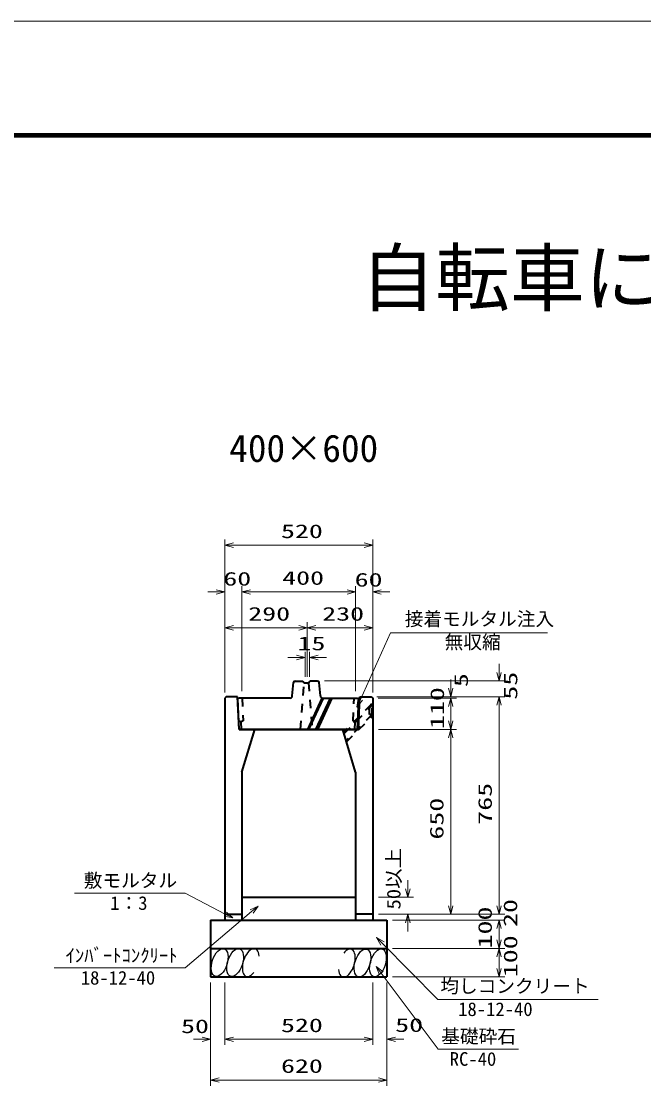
# Model space of a CAD drawing. Units: millimetres on the paper. Extents: x 0 to 841, y 0 to 594.
# Drawn here: x 242.3 to 351.7, y 406.9 to 594 of the extents above; entities that cross this region are included whole.
import ezdxf
from ezdxf.enums import TextEntityAlignment as Align

# ---------------------------------------------------------------- set-up
doc = ezdxf.new("R2010")
doc.units = ezdxf.units.MM
doc.linetypes.add('USER1', pattern=[3, 1.5, -1.5])
for name, color, linetype, lineweight in [('D-STR-DIM（寸法）', 7, 'Continuous', 13), ('D-STR-HTXT(均しCON-旗)', 7, 'Continuous', 13), ('D-STR-HTXT(基礎砕石-旗)', 7, 'Continuous', 13), ('D-STR-HTXT（旗上げ）', 7, 'Continuous', 13), ('D-STR-STRF(グリ)', 7, 'Continuous', 25), ('D-STR（構造物）', 1, 'Continuous', 35), ('D-TTL-LINE（区切線）', 7, 'Continuous', 18), ('D-TTL（外枠）', 2, 'Continuous', 140)]:
    doc.layers.add(name, color=color, linetype=linetype, lineweight=lineweight)
doc.layers.add('D-STR-TXT(文字)', color=7, linetype='Continuous')
doc.styles.add('ＭＳ ゴシック', font='')
doc.styles.get('ＭＳ ゴシック').set_extended_font_data('MS Gothic')

# ---------------------------------------------------------------- blocks, each defined once
blk = doc.blocks.new('_Open30')
at = {"color": 7, "linetype": 'Continuous', "lineweight": 13}
for p, q in [((-1, 0.2679), (0, 0)), ((0, 0), (-1, -0.2679)), ((0, 0), (-1, 0))]:
    blk.add_line(p, q, dxfattribs=at)

msp = doc.modelspace()

# ---------------------------------------------------------------- linework, layer by layer
at = {"layer": 'D-STR-DIM（寸法）'}
for p, q in [((278.102, 494.7), (278.102, 502.908)), ((279.602, 501.908), (302.602, 501.908)), ((304.102, 494.7), (304.102, 502.908)), ((278.102, 476.047), (278.102, 494.7)), ((281.102, 476.237), (281.102, 494.7)), ((281.102, 476.237), (281.102, 494.7)), ((301.102, 476.237), (301.102, 494.7)), ((301.102, 476.237), (301.102, 494.7)), ((304.102, 476.044), (304.102, 494.7)), ((276.602, 493.7), (275.102, 493.7)), ((282.602, 493.7), (284.102, 493.7)), ((282.602, 493.7), (299.602, 493.7)), ((299.602, 493.7), (298.102, 493.7)), ((305.602, 493.7), (307.102, 493.7)), ((278.102, 476.047), (278.102, 488.392)), ((292.596, 478.777), (292.596, 488.392)), ((292.596, 478.777), (292.596, 488.392)), ((304.102, 476.047), (304.102, 488.392)), ((279.602, 487.392), (291.096, 487.392)), ((294.096, 487.392), (302.602, 487.392)), ((292.203, 478.777), (292.203, 483.192)), ((292.99, 478.777), (292.99, 483.192)), ((290.703, 482.192), (289.203, 482.192)), ((294.49, 482.192), (295.99, 482.192)), ((326.305, 479.559), (326.305, 481.059)), ((295.602, 478.059), (327.305, 478.059)), ((317.807, 476.792), (317.807, 478.292)), ((304.852, 475.292), (327.305, 475.292)), ((304.852, 475.292), (318.807, 475.292)), ((305.852, 475.292), (327.305, 475.292)), ((305.048, 475.049), (318.807, 475.049)), ((305.1, 475.049), (318.807, 475.049)), ((317.807, 471.044), (317.807, 473.549)), ((317.807, 473.549), (317.807, 472.049)), ((326.305, 438.544), (326.305, 473.792)), ((326.305, 473.792), (326.305, 472.292)), ((305.102, 469.544), (318.807, 469.544)), ((305.102, 469.544), (318.807, 469.544)), ((317.807, 438.544), (317.807, 468.044)), ((310.291, 441.544), (310.291, 443.044)), ((305.102, 440.044), (311.291, 440.044)), ((326.305, 438.544), (326.305, 440.044)), ((305.102, 437.044), (327.305, 437.044)), ((305.102, 437.044), (318.807, 437.044)), ((305.102, 437.044), (327.305, 437.044)), ((305.102, 437.044), (311.291, 437.044)), ((307.602, 436.044), (327.305, 436.044)), ((307.602, 436.044), (327.305, 436.044)), ((310.291, 435.544), (310.291, 434.044)), ((326.305, 432.544), (326.305, 434.544)), ((326.305, 434.544), (326.305, 433.044)), ((307.602, 431.044), (327.305, 431.044)), ((307.602, 431.044), (327.305, 431.044)), ((326.305, 427.544), (326.305, 429.544)), ((275.602, 425.044), (275.602, 414.077)), ((278.102, 425.044), (278.102, 414.077)), ((278.102, 425.044), (278.102, 414.077)), ((304.102, 425.044), (304.102, 414.077)), ((306.602, 425.044), (306.602, 414.077)), ((307.602, 426.044), (327.305, 426.044)), ((275.602, 424.044), (275.602, 406.92)), ((304.102, 424.044), (304.102, 414.077)), ((306.602, 424.044), (306.602, 406.92)), ((274.102, 415.077), (272.602, 415.077)), ((279.602, 415.077), (302.602, 415.077)), ((279.602, 415.077), (281.102, 415.077)), ((302.602, 415.077), (301.102, 415.077)), ((308.102, 415.077), (309.602, 415.077)), ((277.102, 407.92), (305.102, 407.92))]:
    msp.add_line(p, q, dxfattribs=at)
at = {"layer": 'D-STR-HTXT(均しCON-旗)'}
for points in [[(251.664, 440.747), (271.144, 440.747), (278.187, 437.093)], [(248.11, 427.613), (271.144, 427.613), (282.801, 437.524)], [(343.75, 422.096), (315.543, 422.096), (305.82, 431.913)]]:
    msp.add_lwpolyline(points, dxfattribs=at)
at = {"layer": 'D-STR-HTXT(基礎砕石-旗)'}
msp.add_lwpolyline([(329.724, 413.347), (315.62, 413.347), (305.616, 426.673)], dxfattribs=at)
at = {"layer": 'D-STR-HTXT（旗上げ）'}
msp.add_lwpolyline([(334.824, 486.535), (307.202, 486.535), (301.936, 474.819)], dxfattribs=at)
at = {"layer": 'D-STR-STRF(グリ)'}
for centre, major_axis in [((277.197, 428.567), (0.79, 2.421)), ((279.918, 428.567), (0.79, 2.421)), ((302.307, 428.486), (-0.771, -2.427)), ((305.028, 428.508), (-0.771, -2.427))]:
    msp.add_ellipse(centre, major_axis=major_axis, ratio=0.5139, dxfattribs=at)
for centre, major_axis in [((282.659, 428.567), (0.79, 2.421)), ((299.566, 428.465), (-0.771, -2.427))]:
    msp.add_ellipse(centre, major_axis=major_axis, ratio=0.5139, start_param=5.3575563, end_param=10.3750652, dxfattribs=at)
at = {"layer": 'D-STR（構造物）'}
for p, q in [((289.966, 475.456), (290.159, 477.763)), ((290.464, 478.038), (291.802, 478.011)), ((291.802, 478.011), (292.033, 477.757)), ((292.033, 477.757), (292.82, 477.757)), ((292.033, 477.757), (292.82, 477.757)), ((292.82, 477.757), (293.051, 478.011)), ((294.4, 478.038), (293.051, 478.011)), ((294.898, 475.456), (294.705, 477.763)), ((278.352, 475.292), (278.102, 475.047)), ((280.352, 475.252), (278.352, 475.292)), ((280.602, 469.544), (280.352, 475.252)), ((301.602, 469.544), (301.852, 475.252)), ((301.852, 475.252), (303.852, 475.292)), ((303.852, 475.292), (304.102, 475.047)), ((278.102, 475.047), (278.102, 437.044)), ((280.411, 474.894), (280.554, 475.044)), ((280.654, 469.544), (280.411, 474.894)), ((289.518, 475.044), (280.554, 475.044)), ((295.182, 475.044), (292.617, 469.544)), ((292.89, 469.544), (295.455, 475.044)), ((294.127, 469.544), (296.692, 475.044)), ((296.941, 475.044), (294.376, 469.544)), ((295.346, 475.044), (301.454, 475.044)), ((301.597, 474.894), (301.352, 469.544)), ((301.454, 475.044), (301.597, 474.894)), ((304.102, 475.044), (304.102, 437.044)), ((301.602, 469.544), (280.602, 469.544)), ((280.652, 469.544), (301.552, 469.544)), ((301.352, 469.544), (280.654, 469.544)), ((281.102, 462.044), (283.352, 469.544)), ((301.102, 462.044), (298.852, 469.544)), ((281.102, 462.044), (281.102, 437.044)), ((301.102, 462.044), (301.102, 437.044)), ((281.102, 440.044), (301.102, 440.044)), ((275.602, 436.044), (306.602, 436.044)), ((275.602, 436.044), (275.602, 426.044)), ((278.102, 437.044), (281.102, 437.044)), ((278.102, 437.044), (278.102, 436.044)), ((281.102, 437.044), (281.102, 436.044)), ((304.102, 437.044), (301.102, 437.044)), ((301.102, 437.044), (301.102, 436.044)), ((304.102, 437.044), (304.102, 436.044)), ((306.602, 436.044), (306.602, 426.044)), ((275.602, 431.044), (306.602, 431.044)), ((275.602, 426.044), (306.602, 426.044))]:
    msp.add_line(p, q, dxfattribs=at)
at = {"layer": 'D-STR（構造物）', "linetype": 'USER1'}
for p, q in [((291.411, 469.544), (292.033, 477.757)), ((292.82, 477.757), (293.442, 469.544)), ((281.162, 475.044), (281.33, 471.033)), ((303.852, 473.949), (298.989, 469.086)), ((299.07, 468.817), (304.027, 473.775)), ((300.676, 471.034), (300.846, 475.045)), ((304.027, 473.775), (303.78, 474.022)), ((304.027, 471.844), (304.027, 473.775)), ((304.027, 472.189), (299.436, 467.598)), ((299.51, 467.352), (304.027, 471.869)), ((303.527, 472.189), (303.527, 473.275)), ((304.027, 472.189), (303.527, 472.189)), ((303.78, 471.597), (304.027, 471.844)), ((280.988, 470.895), (280.588, 471.006)), ((281.33, 471.033), (280.988, 470.895)), ((281.049, 469.544), (280.988, 470.895)), ((301.019, 470.895), (300.676, 471.034)), ((300.957, 469.545), (301.019, 470.895)), ((301.419, 471.006), (301.019, 470.895))]:
    msp.add_line(p, q, dxfattribs=at)
at = {"layer": 'D-STR（構造物）'}
for centre, radius, start, end in [((290.458, 477.738), 0.3, 88.85387, 175.23651), ((294.406, 477.738), 0.3, 4.76373, 91.1481), ((289.518, 475.494), 0.45, 270, 355.23651), ((295.346, 475.494), 0.45, 184.76373, 269.99995)]:
    msp.add_arc(centre, radius, start, end, dxfattribs=at)
at = {"layer": 'D-TTL-LINE（区切線）'}
msp.add_line((841, 594), (0, 594), dxfattribs=at)
at = {"layer": 'D-TTL（外枠）'}
msp.add_line((820.9, 573.9), (20.1, 573.9), dxfattribs=at)

# ---------------------------------------------------------------- block references
at = {"layer": 'D-STR-DIM（寸法）', "xscale": 1.5, "yscale": 1.5}
for p, rotation in [((278.102, 501.908), 180), ((281.102, 493.7), 180), ((281.102, 493.7), 180), ((304.102, 493.7), 180), ((278.102, 487.392), 180), ((292.596, 487.392), 180), ((292.99, 482.192), 180), ((326.305, 478.059), 270), ((317.807, 475.292), 270), ((326.305, 475.292), 90), ((326.305, 475.292), 90), ((317.807, 475.049), 90), ((317.807, 475.049), 90), ((317.807, 469.544), 270), ((317.807, 469.544), 90), ((310.291, 440.044), 270), ((317.807, 437.044), 270), ((326.305, 437.044), 270), ((326.305, 437.044), 270), ((310.291, 437.044), 90), ((326.305, 436.044), 90), ((326.305, 436.044), 90), ((326.305, 431.044), 270), ((326.305, 431.044), 90), ((326.305, 426.044), 270), ((278.102, 415.077), 180), ((278.102, 415.077), 180), ((306.602, 415.077), 180), ((275.602, 407.92), 180)]:
    msp.add_blockref('_Open30', p, dxfattribs=dict(at, rotation=rotation))
for p in [(304.102, 501.908), (278.102, 493.7), (301.102, 493.7), (301.102, 493.7), (292.596, 487.392), (304.102, 487.392), (292.203, 482.192), (275.602, 415.077), (304.102, 415.077), (304.102, 415.077), (306.602, 407.92)]:
    msp.add_blockref('_Open30', p, dxfattribs=at)
at = {"layer": 'D-STR-HTXT(均しCON-旗)', "xscale": 1.5, "yscale": 1.5}
for p, rotation in [((283.944, 438.496), 40.37163), ((279.518, 436.402), 332.57325), ((304.764, 432.979), 134.72505)]:
    msp.add_blockref('_Open30', p, dxfattribs=dict(at, rotation=rotation))
at = {"layer": 'D-STR-HTXT(基礎砕石-旗)', "xscale": 1.5, "yscale": 1.5, "rotation": 126.89552}
msp.add_blockref('_Open30', (304.716, 427.873), dxfattribs=at)
at = {"layer": 'D-STR-HTXT（旗上げ）', "xscale": 1.5, "yscale": 1.5, "rotation": 245.79582}
msp.add_blockref('_Open30', (301.321, 473.45), dxfattribs=at)

# ---------------------------------------------------------------- texts
at = {"layer": 'D-STR-DIM（寸法）', "style": 'ＭＳ ゴシック', "width": 1.5}
for s, p in [('520', (287.977, 502.446)), ('60', (277.838, 494.093)), ('400', (288.186, 494.237)), ('60', (300.922, 493.923)), ('290', (282.224, 487.93)), ('230', (295.224, 487.93)), ('15', (290.884, 482.73)), ('50', (270.405, 415.444)), ('520', (287.977, 415.614)), ('50', (308.054, 415.652)), ('620', (287.977, 408.457))]:
    msp.add_text(s, height=2.405, dxfattribs=at).set_placement(p, align=Align.BOTTOM_LEFT)
at = {"layer": 'D-STR-DIM（寸法）', "style": 'ＭＳ ゴシック'}
for s, width, p in [('5', 1.5, (321.571, 476.978)), ('55', 1.5, (330.245, 474.77)), ('110', 1.5, (317.363, 469.602)), ('765', 1.5, (325.768, 452.788)), ('650', 1.5, (317.27, 450.169)), ('50以上', 1.1, (309.71, 437.907)), ('100', 1.5, (325.768, 431.044)), ('20', 1.5, (330.219, 434.825)), ('100', 1.5, (330.24, 425.989))]:
    msp.add_text(s, height=2.405, rotation=90, dxfattribs=dict(at, width=width)).set_placement(p, align=Align.BOTTOM_LEFT)
at = {"layer": 'D-STR-HTXT(均しCON-旗)', "style": 'ＭＳ ゴシック'}
for s, p in [('敷モルタル', (253.313, 441.069)), ('1：3', (257.959, 437.097)), ('ｲﾝﾊﾞｰﾄｺﾝｸﾘｰﾄ', (250.112, 427.897)), ('18-12-40', (252.78, 423.963)), ('均しコンクリート', (315.989, 422.507)), ('18-12-40', (319.124, 418.446))]:
    msp.add_text(s, height=2.405, dxfattribs=at).set_placement(p, align=Align.BOTTOM_LEFT)
at = {"layer": 'D-STR-HTXT(基礎砕石-旗)', "style": 'ＭＳ ゴシック'}
for s, p in [('基礎砕石', (316.156, 413.681)), ('RC-40', (317.644, 409.696))]:
    msp.add_text(s, height=2.405, dxfattribs=at).set_placement(p, align=Align.BOTTOM_LEFT)
at = {"layer": 'D-STR-HTXT（旗上げ）', "style": 'ＭＳ ゴシック'}
for s, p in [('接着モルタル注入', (309.741, 487.039)), ('無収縮', (316.744, 482.962))]:
    msp.add_text(s, height=2.405, dxfattribs=at).set_placement(p, align=Align.BOTTOM_LEFT)
at = {"layer": 'D-STR-TXT(文字)', "style": 'ＭＳ ゴシック'}
for s, height, p in [('自転車に優しい側溝 可変ﾀｲﾌﾟ 標準図', 9.621, (301.983, 541.218)), ('400×600', 4.811, (278.884, 515.111))]:
    msp.add_text(s, height=height, dxfattribs=at).set_placement(p, align=Align.BOTTOM_LEFT)

doc.saveas('drawing.dxf')
